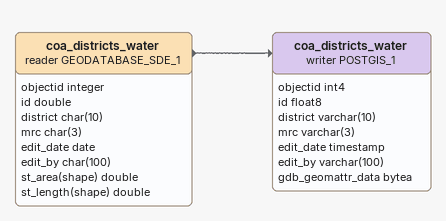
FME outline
coa_districts_water (reader GEODATABASE_SDE_1)
    attributes: objectid integer, id double, district char(10), mrc char(3), edit_date date, edit_by char(100), st_area(shape) double, st_length(shape) double
    -> coa_districts_water (writer POSTGIS_1)
coa_districts_water (writer POSTGIS_1)
    attributes: objectid int4, id float8, district varchar(10), mrc varchar(3), edit_date timestamp, edit_by varchar(100), gdb_geomattr_data bytea
